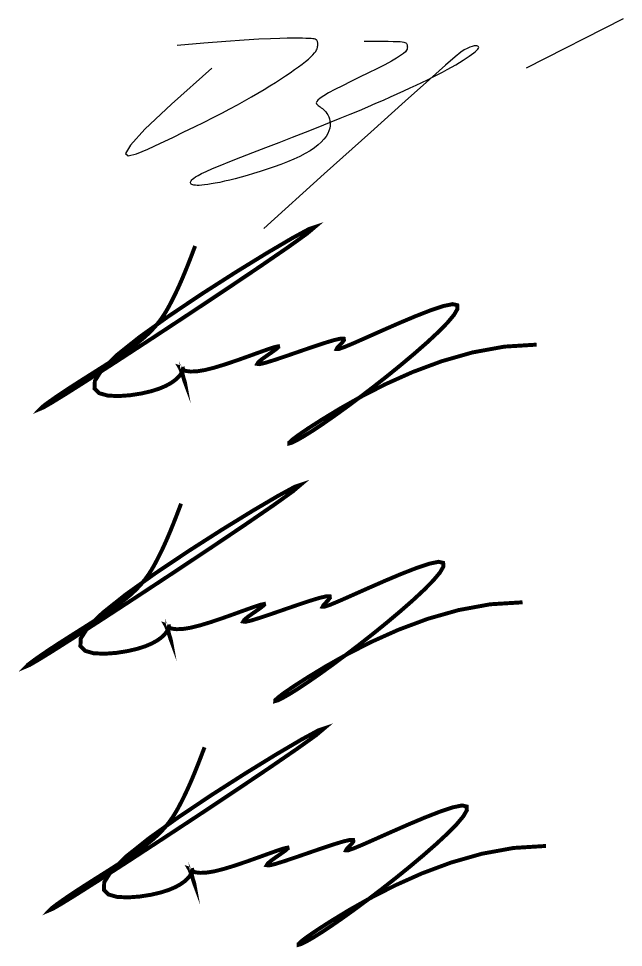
# Model space of a CAD drawing. Header units: millimetres. Extents: x 42571988 to 44740435, y 22138004 to 23263817.
# Drawn here: x 43080583 to 43086714, y 23062890 to 23072310 of the extents above; entities that cross this region are included whole.
import ezdxf

# ---------------------------------------------------------------- set-up
doc = ezdxf.new("R2010")
doc.units = ezdxf.units.MM
doc.layers.add('подпись', color=7, linetype='Continuous', lineweight=25)

# ---------------------------------------------------------------- blocks, each defined once
blk = doc.blocks.new('Косов')
at = {"layer": 'подпись', "color": 5, "lineweight": 30, "const_width": 0.07513148009015776}
blk.add_lwpolyline([(0, 0), (-0.07328898886044044, -0.1937150149605031), (-0.1397563794203052, -0.3641328199355485), (-0.2004995418305953, -0.5143439100787646), (-0.2566158462445856, -0.6474387805438937), (-0.3092026628130498, -0.7665079264847918), (-0.3593573616903996, -0.8746418430550875), (-0.4081773130269539, -0.9749310254086367), (-0.4567598869757603, -1.070465968698954), (-0.506434094245833, -1.16395799083557), (-0.5594555077707355, -1.256601700749684), (-0.6183113410436363, -1.349212530128284), (-0.6854888075556573, -1.442605910658244), (-0.7634751207976933, -1.537597274026666), (-0.8547574942615483, -1.63500205192031), (-0.961823141439254, -1.735635676026163), (-1.087159275821705, -1.840313578031214), (-1.232196190668674, -1.949572188416596), (-1.394136498312946, -2.06283193284105), (-1.569125890850955, -2.179234235757235), (-1.753310060384592, -2.297920521618266), (-1.942834699013019, -2.418032214876803), (-2.133845498833807, -2.538710739985959), (-2.322488151948392, -2.659097521398508), (-2.504908350455707, -2.778333983567336), (-2.674847880744665, -2.893545159917949), (-2.816432906361342, -2.993790519765867), (-2.91138568514566, -3.066113141399114), (-2.941428474932991, -3.097556103105944), (-2.888283533561207, -3.075162483174381), (-2.733673118867273, -2.98597535989245), (-2.459319488689516, -2.817037811548403), (-2.046944900863537, -2.555392916430264), (-1.490260853404379, -2.19603471256903), (-0.8309358050285027, -1.765761076967124), (-0.1226274546318109, -1.29932084636971), (0.5810064988913837, -0.8314628575220695), (1.226308356647905, -0.3969359471695952), (1.75962041974276, -0.03048895205745339), (2.127284989280724, 0.2331292910689626), (2.275644366369534, 0.3591699454646005), (2.169348876885579, 0.3239603392578374), (1.846280945803073, 0.14813246007202), (1.362631022866253, -0.1366055395955073), (0.7745895578216277, -0.4985455072475133), (0.1383470004134324, -0.9059792903869948), (-0.4899061996122782, -1.327198736516607), (-1.053979592510814, -1.730495693139119), (-1.497682728534755, -2.084162007757413), (-1.778595489148529, -2.363301329384626), (-1.909379080644158, -2.570264513074903), (-1.916465040521189, -2.714214215392758), (-1.826284906282808, -2.804313092902703), (-1.665270215426744, -2.849723802169251), (-1.459852505455046, -2.859608999757029), (-1.236463313868398, -2.843131342230322), (-1.021534178167485, -2.80945348615387), (-0.8365743664082856, -2.76655938966951), (-0.683404068875916, -2.71771821722939), (-0.5589212064107869, -2.665020434862754), (-0.4600236998535365, -2.610556508599416), (-0.3836094700441208, -2.556416904468506), (-0.3265764378231779, -2.504692088499723), (-0.2858225240324828, -2.457472526722427), (-0.2582456495113092, -2.416848685166201), (-0.2409497057733461, -2.384538506196805), (-0.2318624670194822, -2.360769837525936), (-0.2291176781220656, -2.345398003201581), (-0.2308490839552633, -2.338278327271723), (-0.2351904293911957, -2.339266133784463), (-0.2402754593051668, -2.348216746787671), (-0.2442379185692971, -2.364985490329559), (-0.2452115520557072, -2.389427688457886), (-0.2418676145284735, -2.420898252668849), (-0.2350274003013055, -2.456750444249906), (-0.2260497135798687, -2.493837111936728), (-0.2162933585684641, -2.529011104464871), (-0.2071171394713929, -2.559125270569893), (-0.1998798604931835, -2.581032458987465), (-0.1959403258383645, -2.59158551845303), (-0.1966573397105549, -2.587637297702145), (-0.2029241089587686, -2.567317067644581), (-0.2137714510074602, -2.533859787885831), (-0.2277645859251152, -2.491776840205716), (-0.2434687337783998, -2.445579606383944), (-0.2594491146376185, -2.399779468200109), (-0.2742709485696651, -2.35888780743403), (-0.2864994556423426, -2.327416005865416), (-0.2946998559259555, -2.309875445273974), (-0.2969990816911832, -2.309120716355551), (-0.2897709140379447, -2.321379245470894), (-0.2689508462667618, -2.341221667896889), (-0.230474371680657, -2.363218618910537), (-0.170276983580834, -2.381940733788497), (-0.08429417527122496, -2.391958647807883), (0.03153855994764854, -2.387842996245467), (0.1812857287720817, -2.364164414378251), (0.3660650047072522, -2.317628573146862), (0.5752067284893201, -2.253481286147348), (0.7950944076617361, -2.179103402639726), (1.012111549766132, -2.101875771883556), (1.21264166234937, -2.029179243138856), (1.383068252950125, -1.968394665665528), (1.509774829115486, -1.926902888723248), (1.579144898385721, -1.912084761572032), (1.583010662750439, -1.928610911074429), (1.534999101974563, -1.970311074503684), (1.454185890268946, -2.028304766736028), (1.359646701844667, -2.093711502647466), (1.270457210912127, -2.157650797114229), (1.205693091681951, -2.211242165012209), (1.184430018363628, -2.24560512121775), (1.225743665168466, -2.251859180606857), (1.342211195730442, -2.224131152077007), (1.520415731369667, -2.168577020612133), (1.740441882831419, -2.094360065217074), (1.982374260862116, -2.010643564897123), (2.226297476203854, -1.926590798657458), (2.452296139603732, -1.851365045503144), (2.640454861804301, -1.794129584439474), (2.770858253551296, -1.764047694471515), (2.830399574328794, -1.767019887128185), (2.833206678580609, -1.795895604034172), (2.800216069490489, -1.840261519337673), (2.752364250240362, -1.889704307187117), (2.71058772401534, -1.933810641730702), (2.695822993998718, -1.962167197116855), (2.729006563373787, -1.964360647494004), (2.831074935323613, -1.929977667010348), (3.015668041441813, -1.852548153736848), (3.267239526957837, -1.74137490143471), (3.562946465513505, -1.609703927787791), (3.879945930748363, -1.470781250479604), (4.195394996301729, -1.337852887194117), (4.486450735814742, -1.224164855614958), (4.730270222926492, -1.142963173425983), (4.904010531278118, -1.107493858310818), (4.990464882817378, -1.127502892461166), (4.994971092719879, -1.198736116099781), (4.928503124469444, -1.313439333957149), (4.802034941550573, -1.463858350763871), (4.62654050744527, -1.642238971250549), (4.412993785638037, -1.840827000147783), (4.172368739612693, -2.051868242186174), (3.915639332853516, -2.267608502096323), (3.65274303159913, -2.481060775397168), (3.38947131310988, -2.688306820762477), (3.130579157403645, -2.886195587654242), (2.880821544496484, -3.071576025534455), (2.644953454405822, -3.241297083865334), (2.4277298671484, -3.392207712108757), (2.233905762739596, -3.521156859727057), (2.06823612119706, -3.624993476182112), (1.935649452800817, -3.700824862479521), (1.841768388879245, -3.746791725798175), (1.792389091022187, -3.761293124860572), (1.79330772082335, -3.742728118389095), (1.850320439871666, -3.68949576510613), (1.969223409760616, -3.599995123734175), (2.155812792080724, -3.472625252995613), (2.415884748423196, -3.305785211612829), (2.752626198529015, -3.100845159682081), (3.158787094745776, -2.871059662794551), (3.624508147569486, -2.632654387915295), (4.139930067496607, -2.401855002009484), (4.695193565022691, -2.194887172042286), (5.280439350646247, -2.02797656497853), (5.885808134861236, -1.917348847783387), (6.50144062816571, -1.879229687421912)], dxfattribs=at)
blk = doc.blocks.new('Драничников')
at = {"layer": 'подпись', "color": 5, "lineweight": 30}
for points in [[(8.980710327489533, 1.965112983677784), (11.17302765845113, 3.080672687485674)], [(1.856487378461338, 1.954604087917232), (0.9443946431343875, 1.144106291818275), (0.3477724536323876, 0.5765809232253787), (0.01854924306553585, 0.216034698386693), (-0.09134655545642545, 0.0264743335503681), (-0.02998650882352649, -0.02809345503533223), (0.1545578160740888, 0.01633804887757151), (0.4142148523466176, 0.1237755615372862), (0.700913033103916, 0.2582257991919619), (0.974858494128398, 0.389834351016475), (1.22936818189396, 0.513302297891812), (1.466036745546944, 0.6294695936257995), (1.686458834233576, 0.7391761920262638), (1.892229097100312, 0.8432620469010885), (2.084942183293379, 0.9425671120578727), (2.266192741959344, 1.037931341304443), (2.437575422244208, 1.130194688448626), (2.600457517376867, 1.220055009849432), (2.755296896913933, 1.307641772071349), (2.902324074494459, 1.392942344229994), (3.041769563757157, 1.475944095441037), (3.173863878341308, 1.556634394820094), (3.298837531886079, 1.635000611482894), (3.416921038029955, 1.711030114545053), (3.528344910412102, 1.784710273122357), (3.633220458700748, 1.85597556450233), (3.731182176680591, 1.924548898659907), (3.821745354165728, 1.990100293742103), (3.904425280969804, 2.052299767895875), (3.978737246906803, 2.110817339268351), (4.044196541790825, 2.165323026006149), (4.100318455435854, 2.21548684625634), (4.146618277655421, 2.260978818165938), (4.182906808328426, 2.30161237304759), (4.210176887591729, 2.337774594877317), (4.229716865646424, 2.36999598079683), (4.242815092694059, 2.398807027947953), (4.250759918935955, 2.424738233472397), (4.254839694573775, 2.448320094511985), (4.256342769808839, 2.470083108208257), (4.256557494842355, 2.490557771703209), (4.256446974604387, 2.510157746458503), (4.255673332939637, 2.52882935121562), (4.253573448419957, 2.546402069036333), (4.249484199618905, 2.562705382982074), (4.242742465109131, 2.577568776114504), (4.232685123463284, 2.590821731495225), (4.218649053254353, 2.602293732185672), (4.199971133054987, 2.611814261247559), (4.175789305009857, 2.619285429327306), (4.144445765551154, 2.624899857410867), (4.104083774682408, 2.628922794069183), (4.052846592407832, 2.631619487873138), (3.988877478731069, 2.633255187393559), (3.910319693655879, 2.634095141201385), (3.815316497186359, 2.634404597867331), (3.702011149326154, 2.634448805962506), (3.566908052837789, 2.634126718412176), (3.399956181517496, 2.631872105559751), (3.189465651920159, 2.625752442103021), (2.923746580600778, 2.613835202739949), (2.591109084114009, 2.59418786216844), (2.17986327901508, 2.564877895086454), (1.678319281858307, 2.523972776191727), (1.07478720919903, 2.469539980182219)], [(5.304213564505403, 2.566545171817666), (5.525989789249252, 2.566507279164739), (5.707012465710477, 2.566242030593799), (5.851999229185139, 2.565522070187114), (5.965667714969754, 2.56412004202673), (6.052735558360496, 2.561808590194858), (6.117920394653879, 2.558360358773427), (6.165939859146079, 2.553547991844653), (6.201511587133609, 2.547144133490519), (6.228727985138221, 2.53896879360957), (6.24918054458567, 2.529031445364922), (6.26383552812672, 2.517388927735908), (6.273659198412361, 2.504098079702317), (6.279617818093811, 2.489215740243424), (6.282677649822176, 2.472798748338732), (6.283804956248332, 2.454903942967746), (6.283966000023725, 2.435588163109799), (6.283261828222408, 2.414671418663431), (6.278332625613416, 2.391026403202318), (6.26495336138953, 2.363288981219), (6.238899004743075, 2.33009501720619), (6.195944524866036, 2.290080375656601), (6.13186489095142, 2.241880921062716), (6.042435072191438, 2.184132517917192), (5.923430037778417, 2.11547103071274), (5.772778322682825, 2.035290177001627), (5.597022724986346, 1.946015086574505), (5.40485960854835, 1.85082874228226), (5.204985337228436, 1.752914126975099), (5.006096274885749, 1.655454223503966), (4.81688878538057, 1.561632014718953), (4.646059232571361, 1.474630483471003), (4.50230398031897, 1.397632612610266), (4.392159511261866, 1.333022481553826), (4.313522783159442, 1.279988555983721), (4.262130872551779, 1.236920398147845), (4.233720855978277, 1.202207570294661), (4.224029809977878, 1.17423963467246), (4.228794811090438, 1.151406153529251), (4.243752935855241, 1.132096689113666), (4.2646412608118, 1.1147008036736), (4.287841037600515, 1.097772260953604), (4.312310218264088, 1.080521630683165), (4.337650929946108, 1.062323684088312), (4.363465299790619, 1.042553192394621), (4.389355454940983, 1.020584926828008), (4.414923522540903, 0.9957936586141045), (4.439771629734309, 0.9675541589788281), (4.463501903664564, 0.9352411991479244), (4.485609108958897, 0.8983937518434573), (4.50515856017671, 0.8572075957724223), (4.5211082093615, 0.81204271113819), (4.532416008555742, 0.7632590781441877), (4.538039909802592, 0.7112166769936721), (4.536937865144864, 0.6562754878900705), (4.528067826625829, 0.5987954910364692), (4.510387746288529, 0.5391366666364092), (4.482947150086829, 0.4776558371721649), (4.445161859621066, 0.4146971942416258), (4.396539270402286, 0.3506017717214718), (4.336586777941534, 0.2857106034887238), (4.264811777750197, 0.2203647234203459), (4.180721665339775, 0.1549051653927904), (4.083823836221086, 0.08967296328324892), (3.973625685905517, 0.02500915096851486), (3.850127214393183, -0.03873892223265329), (3.715298839638763, -0.1011986452323299), (3.571603584086688, -0.1619910915006813), (3.42150447018048, -0.220737334508101), (3.267464520363887, -0.2770584477246416), (3.111946757081114, -0.3305755046202989), (2.957414202775794, -0.3809095786655234), (2.806329879892132, -0.4276817433304245), (2.660825250159974, -0.470582541948886), (2.521705532455371, -0.509580397310117), (2.389444384940703, -0.5447132020672143), (2.264515465778231, -0.5760188488730478), (2.14739243312988, -0.6035352303804871), (2.038548945158595, -0.6273002392427998), (1.938458660025958, -0.6473517681127419), (1.847595235894914, -0.6637277096434104), (1.76627444487292, -0.6764975336984662), (1.694180514852519, -0.6858570189852458), (1.630839787671107, -0.6920335214214219), (1.575778605166306, -0.6952543969249518), (1.52852330917608, -0.6957470014137357), (1.488600241537824, -0.6937386908056169), (1.455535744089389, -0.6894568210186094), (1.428856158668509, -0.6831287479704429), (1.408122562044696, -0.6749565658105325), (1.393034970715689, -0.6650413216135007), (1.383328136109867, -0.6534588006851436), (1.378736809656857, -0.6402847883314848), (1.378995742785492, -0.6255950698584911), (1.383839686925171, -0.6094654305723566), (1.393003393504841, -0.5919716557787069), (1.406221613953676, -0.5731895307836226), (1.424056422623948, -0.5529169614379157), (1.45037918556261, -0.529840335771496), (1.489888591739145, -0.5023681623591187), (1.547283330123378, -0.4689089497754821), (1.62726208968536, -0.4278712065953414), (1.734523559394802, -0.377663441393338), (1.873766428221643, -0.3166941627443975), (2.049689385135366, -0.2433718792230479), (2.26488491914472, -0.1568061134842651), (2.513520719411076, -0.05891044450368099), (2.787658275134618, 0.04770053466285162), (3.079359075515981, 0.1604122309597074), (3.38068460975478, 0.2766100513307492), (3.683696367051084, 0.3936794027205792), (3.980455836605529, 0.5090056920730603), (4.263024507617843, 0.6199743263326241), (4.5251090419722, 0.724501209585128), (4.766996792286704, 0.8226242344834986), (4.99062028386345, 0.914911790822714), (5.197912042004873, 1.00193226839724), (5.390804592012614, 1.084254057001999), (5.571230459189451, 1.16244554643157), (5.741122168837023, 1.237075126480875), (5.902412246257427, 1.308711186944436), (6.05675217957662, 1.377865278637728), (6.204669308215216, 1.444821596457928), (6.346409934417807, 1.509807496323162), (6.482220360428528, 1.573050334151048), (6.61234688849197, 1.634777465859713), (6.737035820852157, 1.695216247367), (6.856533459753791, 1.754594034590809), (6.971086107441351, 1.813138183448928), (7.08082638820008, 1.870975002784689), (7.185432214479761, 1.927826613142884), (7.284467820770828, 1.983314087993733), (7.377497441564174, 2.037058500807404), (7.464085311350459, 2.088680925054064), (7.543795664620461, 2.13780243420382), (7.616192735864956, 2.184044101726897), (7.68084075957438, 2.227027001093518), (7.737357651497859, 2.266441675637566), (7.785576052418378, 2.302256548148193), (7.825382284376474, 2.334509511278725), (7.856662669413595, 2.363238457681689), (7.879303529570734, 2.388481280010183), (7.893191186888771, 2.410275870917417), (7.898211963409153, 2.42866012305609), (7.894252181172305, 2.443671929079471), (7.881291314991586, 2.455199189888845), (7.85968145076788, 2.462529839380466), (7.829867827173189, 2.464801819698891), (7.792295682880308, 2.461153072988736), (7.747410256561921, 2.450721541394671), (7.695656786890481, 2.432645167061423), (7.637480512538446, 2.406061892133607), (7.573326672178382, 2.370109658755837), (7.496093551097147, 2.317453080854989), (7.368491621038743, 2.214863459486196), (7.145684400361802, 2.022638767487081), (6.782835407424159, 1.701076977695152), (6.235108160584218, 1.210476062947862), (5.457666178200952, 0.5111339960826058), (4.405672978632197, -0.4366512500631075), (3.034292080235446, -1.672581702652224)]]:
    blk.add_lwpolyline(points, dxfattribs=at)

msp = doc.modelspace()

# ---------------------------------------------------------------- block references
at = {"color": 1, "xscale": 532.4000000000002, "yscale": 532.4000000000002, "zscale": 532.4000000000002}
for p in [(43082372.62715291, 23070003.86593153), (43082229.96035125, 23067390.56977081), (43082467.73835402, 23064919.39976972)]:
    msp.add_blockref('Косов', p, dxfattribs=at)
at = {"layer": 'подпись', "color": 1, "ltscale": 100, "xscale": 448.0000000000001, "yscale": 448.0000000000001, "zscale": 448.0000000000001}
msp.add_blockref('Драничников', (43081708.44878881, 23070930.18086109), dxfattribs=at)

doc.saveas('drawing.dxf')
